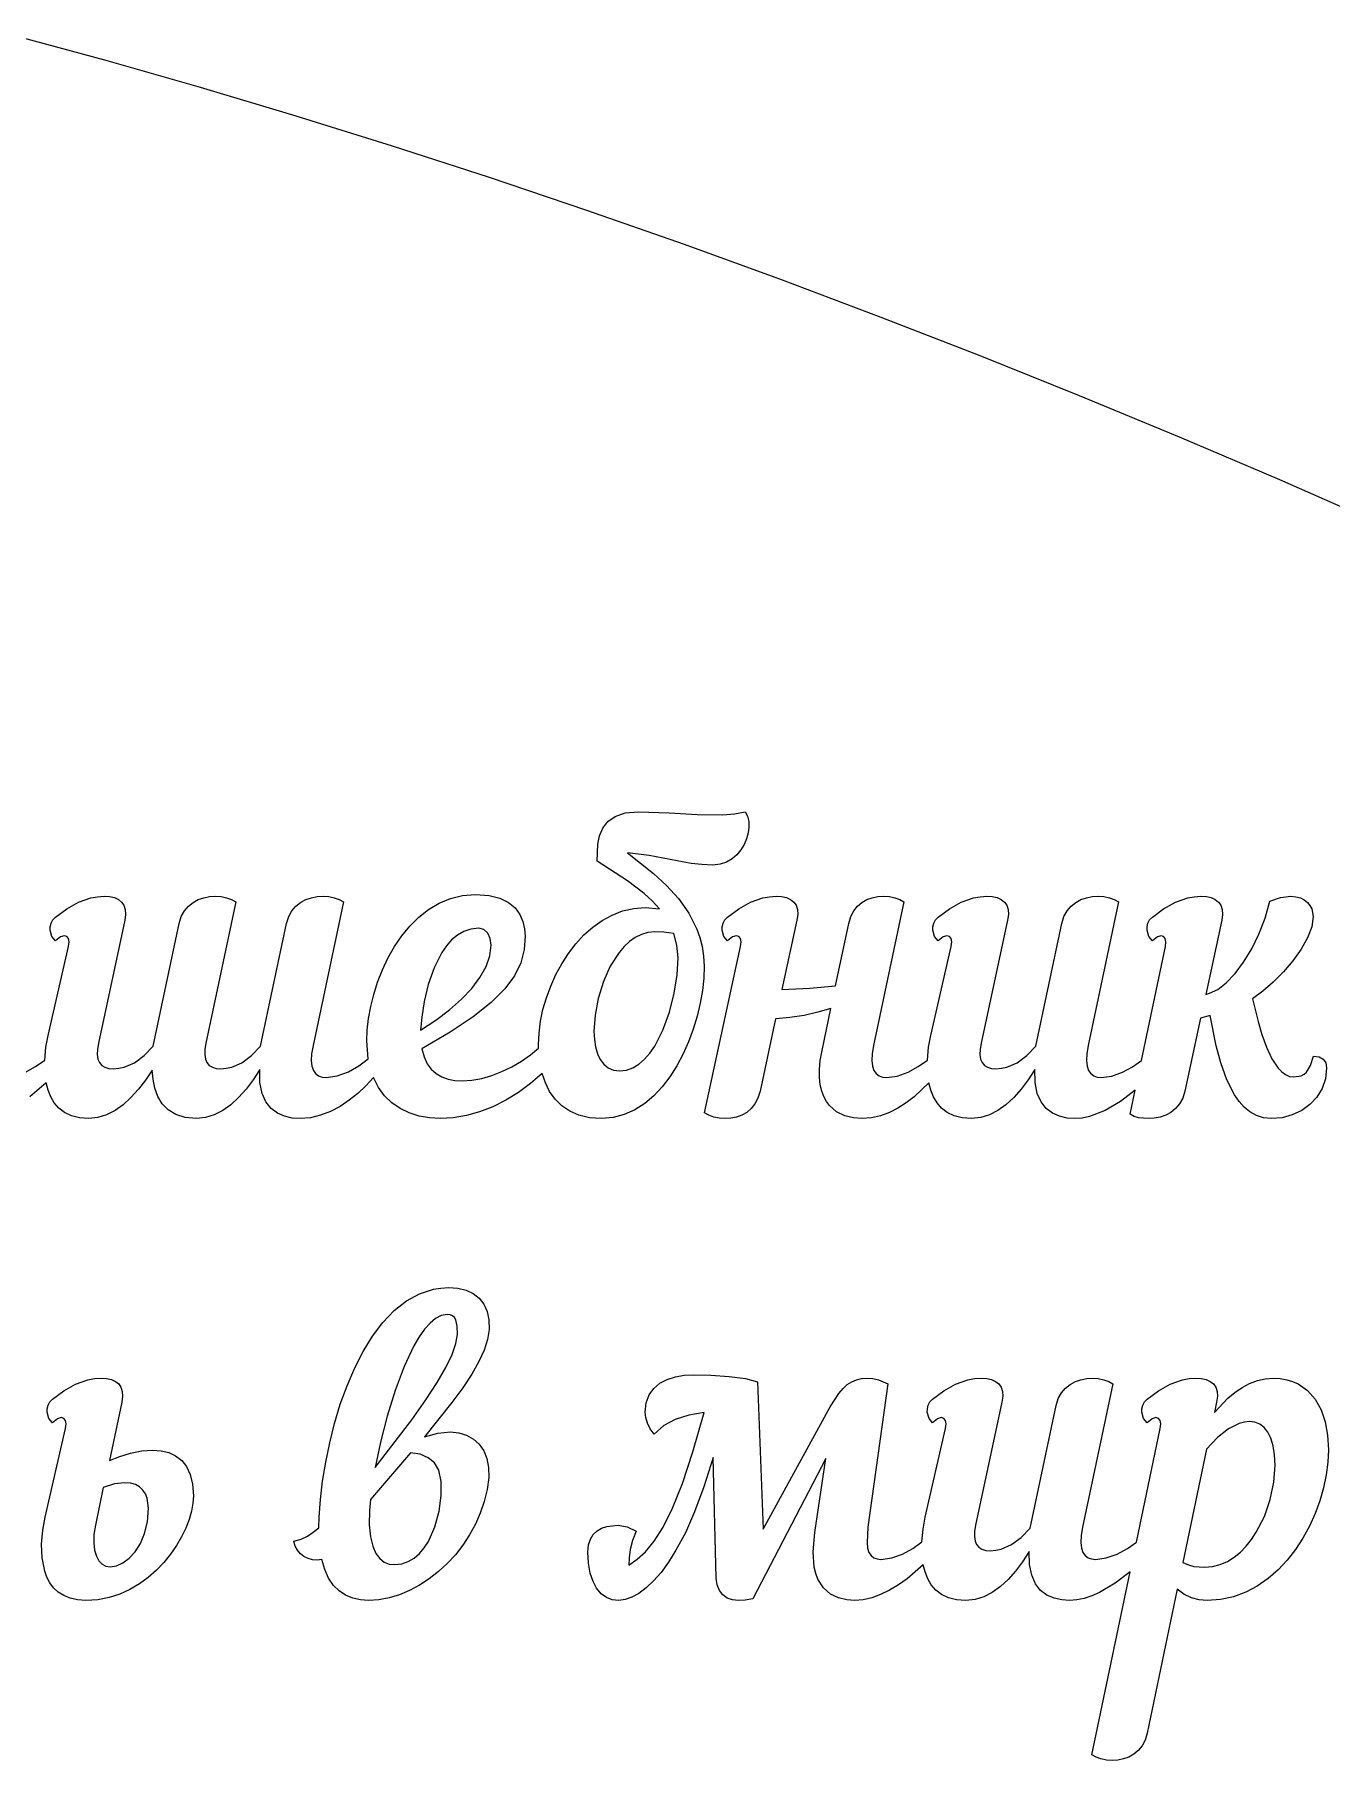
# Model space of a CAD drawing. Extents: x 1222 to 3994, y 2320 to 3800.
# Drawn here: x 2376.34 to 2401.67, y 3645.01 to 3678.72 of the extents above; entities that cross this region are included whole.
import ezdxf

# ---------------------------------------------------------------- set-up
doc = ezdxf.new("R2010")
doc.units = 0
doc.layers.add('____________', color=18, linetype='CONTINUOUS')

msp = doc.modelspace()

# ---------------------------------------------------------------- linework, layer by layer
at = {"layer": '____________'}
for points in [[(2402.625, 3669.159), (2400.657, 3670.022), (2398.697, 3670.857), (2396.747, 3671.665), (2394.804, 3672.445), (2392.871, 3673.197), (2390.946, 3673.922), (2389.029, 3674.619), (2387.121, 3675.288), (2385.222, 3675.93), (2383.331, 3676.544), (2381.449, 3677.13), (2379.576, 3677.689), (2377.711, 3678.22), (2375.854, 3678.723)], [(2376.159, 3658.453), (2376.359, 3658.561), (2376.536, 3658.69), (2376.536, 3658.69), (2376.56, 3658.939), (2376.603, 3659.172), (2377.001, 3660.907), (2377.013, 3660.998), (2377, 3661.064), (2376.967, 3661.105), (2376.916, 3661.119), (2376.844, 3661.094), (2376.747, 3661.017), (2376.677, 3661.1), (2376.642, 3661.225), (2376.644, 3661.294), (2376.66, 3661.363), (2376.694, 3661.427), (2376.747, 3661.483), (2376.967, 3661.643), (2377.196, 3661.772), (2377.438, 3661.858), (2377.564, 3661.881), (2377.695, 3661.89), (2377.803, 3661.883), (2377.897, 3661.862), (2377.976, 3661.827), (2378.038, 3661.777), (2378.083, 3661.713), (2378.11, 3661.632), (2378.116, 3661.536), (2378.102, 3661.424), (2377.585, 3659.019), (2377.565, 3658.898), (2377.562, 3658.795), (2377.576, 3658.709), (2377.605, 3658.639), (2377.65, 3658.586), (2377.71, 3658.549), (2377.785, 3658.527), (2377.873, 3658.52), (2377.982, 3658.528), (2378.088, 3658.55), (2378.288, 3658.638), (2378.476, 3658.777), (2378.652, 3658.96), (2379.16, 3661.356), (2379.202, 3661.491), (2379.264, 3661.604), (2379.342, 3661.696), (2379.433, 3661.769), (2379.535, 3661.823), (2379.643, 3661.861), (2379.757, 3661.883), (2379.871, 3661.89), (2379.983, 3661.882), (2380.089, 3661.86), (2380.186, 3661.825), (2380.269, 3661.779), (2379.685, 3659.019), (2379.665, 3658.898), (2379.662, 3658.795), (2379.676, 3658.709), (2379.705, 3658.639), (2379.75, 3658.586), (2379.81, 3658.549), (2379.884, 3658.527), (2379.973, 3658.52), (2380.082, 3658.528), (2380.188, 3658.55), (2380.388, 3658.638), (2380.575, 3658.777), (2380.752, 3658.96), (2381.26, 3661.356), (2381.302, 3661.491), (2381.364, 3661.604), (2381.442, 3661.696), (2381.533, 3661.769), (2381.634, 3661.823), (2381.743, 3661.861), (2381.856, 3661.883), (2381.971, 3661.89), (2382.083, 3661.882), (2382.189, 3661.86), (2382.285, 3661.825), (2382.369, 3661.779), (2381.776, 3658.977), (2381.749, 3658.814), (2381.742, 3658.679), (2381.754, 3658.57), (2381.783, 3658.486), (2381.826, 3658.424), (2381.884, 3658.382), (2381.952, 3658.358), (2382.03, 3658.35), (2382.248, 3658.38), (2382.467, 3658.46), (2382.673, 3658.576), (2382.853, 3658.712), (2382.826, 3659.062), (2382.835, 3659.275), (2382.86, 3659.501), (2382.903, 3659.734), (2382.962, 3659.973), (2383.038, 3660.213), (2383.13, 3660.451), (2383.239, 3660.683), (2383.365, 3660.905), (2383.507, 3661.115), (2383.665, 3661.308), (2383.839, 3661.481), (2384.03, 3661.631), (2384.237, 3661.754), (2384.459, 3661.846), (2384.697, 3661.903), (2384.951, 3661.923), (2385.214, 3661.904), (2385.427, 3661.85), (2385.595, 3661.767), (2385.723, 3661.66), (2385.814, 3661.535), (2385.874, 3661.398), (2385.907, 3661.255), (2385.917, 3661.111), (2385.897, 3660.847), (2385.832, 3660.59), (2385.71, 3660.337), (2385.522, 3660.08), (2385.257, 3659.814), (2384.906, 3659.534), (2384.457, 3659.234), (2383.901, 3658.909), (2383.944, 3658.751), (2384.005, 3658.618), (2384.085, 3658.51), (2384.181, 3658.425), (2384.291, 3658.36), (2384.413, 3658.316), (2384.547, 3658.291), (2384.689, 3658.283), (2384.877, 3658.295), (2385.071, 3658.332), (2385.269, 3658.389), (2385.466, 3658.466), (2385.659, 3658.56), (2385.845, 3658.668), (2386.02, 3658.789), (2386.18, 3658.919), (2386.179, 3658.994), (2386.189, 3659.218), (2386.219, 3659.447), (2386.267, 3659.678), (2386.333, 3659.908), (2386.417, 3660.136), (2386.517, 3660.358), (2386.632, 3660.571), (2386.763, 3660.773), (2386.908, 3660.961), (2387.067, 3661.133), (2387.239, 3661.286), (2387.422, 3661.417), (2387.617, 3661.523), (2387.822, 3661.603), (2388.038, 3661.652), (2388.262, 3661.669), (2388.541, 3661.644), (2388.4, 3661.799), (2388.246, 3661.941), (2387.919, 3662.189), (2387.322, 3662.575), (2387.338, 3662.905), (2387.372, 3663.067), (2387.433, 3663.217), (2387.532, 3663.347), (2387.676, 3663.449), (2387.874, 3663.516), (2388.135, 3663.541), (2388.728, 3663.52), (2389.281, 3663.487), (2389.782, 3663.48), (2390.008, 3663.499), (2390.218, 3663.541), (2390.263, 3663.451), (2390.285, 3663.349), (2390.289, 3663.239), (2390.277, 3663.126), (2390.244, 3663.014), (2390.196, 3662.903), (2390.132, 3662.797), (2390.054, 3662.701), (2389.959, 3662.619), (2389.85, 3662.555), (2389.724, 3662.514), (2389.583, 3662.499), (2389.37, 3662.508), (2389.161, 3662.531), (2388.752, 3662.605), (2388.341, 3662.685), (2387.915, 3662.736), (2388.428, 3662.333), (2388.679, 3662.1), (2388.912, 3661.844), (2389.113, 3661.561), (2389.272, 3661.249), (2389.332, 3661.081), (2389.376, 3660.905), (2389.404, 3660.72), (2389.413, 3660.526), (2389.405, 3660.292), (2389.379, 3660.048), (2389.336, 3659.799), (2389.277, 3659.546), (2389.202, 3659.295), (2389.111, 3659.048), (2389.005, 3658.808), (2388.883, 3658.579), (2388.747, 3658.365), (2388.596, 3658.168), (2388.431, 3657.992), (2388.253, 3657.84), (2388.06, 3657.717), (2387.855, 3657.624), (2387.637, 3657.566), (2387.407, 3657.546), (2387.174, 3657.563), (2386.969, 3657.612), (2386.789, 3657.691), (2386.635, 3657.796), (2386.504, 3657.925), (2386.397, 3658.076), (2386.313, 3658.245), (2386.25, 3658.43), (2386.026, 3658.231), (2385.789, 3658.055), (2385.542, 3657.903), (2385.287, 3657.777), (2385.029, 3657.678), (2384.771, 3657.605), (2384.515, 3657.561), (2384.266, 3657.546), (2384.051, 3657.558), (2383.847, 3657.594), (2383.654, 3657.656), (2383.476, 3657.742), (2383.315, 3657.854), (2383.173, 3657.991), (2383.052, 3658.156), (2382.955, 3658.347), (2382.809, 3658.188), (2382.651, 3658.039), (2382.482, 3657.903), (2382.304, 3657.784), (2382.117, 3657.685), (2381.923, 3657.61), (2381.725, 3657.563), (2381.522, 3657.546), (2381.368, 3657.557), (2381.218, 3657.591), (2381.08, 3657.652), (2380.957, 3657.745), (2380.856, 3657.873), (2380.782, 3658.039), (2380.74, 3658.248), (2380.735, 3658.503), (2380.604, 3658.304), (2380.467, 3658.121), (2380.322, 3657.958), (2380.171, 3657.818), (2380.013, 3657.704), (2379.848, 3657.618), (2379.677, 3657.565), (2379.499, 3657.546), (2379.278, 3657.567), (2379.095, 3657.625), (2378.947, 3657.717), (2378.832, 3657.836), (2378.746, 3657.979), (2378.687, 3658.139), (2378.651, 3658.313), (2378.635, 3658.494), (2378.504, 3658.298), (2378.366, 3658.118), (2378.22, 3657.956), (2378.068, 3657.817), (2377.909, 3657.703), (2377.745, 3657.618), (2377.574, 3657.565), (2377.399, 3657.546), (2377.215, 3657.56), (2377.057, 3657.601), (2376.923, 3657.665), (2376.812, 3657.751), (2376.722, 3657.854), (2376.652, 3657.973), (2376.6, 3658.104), (2376.564, 3658.245), (2376.248, 3657.973)]]:
    msp.add_lwpolyline(points, dxfattribs=at)
for points in [[(2393.775, 3658.69), (2393.798, 3658.939), (2393.841, 3659.172), (2394.239, 3660.907), (2394.251, 3660.998), (2394.238, 3661.064), (2394.205, 3661.105), (2394.155, 3661.119), (2394.083, 3661.094), (2393.985, 3661.017), (2393.915, 3661.1), (2393.881, 3661.225), (2393.882, 3661.294), (2393.898, 3661.363), (2393.932, 3661.427), (2393.985, 3661.483), (2394.205, 3661.643), (2394.434, 3661.772), (2394.676, 3661.858), (2394.803, 3661.881), (2394.934, 3661.89), (2395.042, 3661.883), (2395.136, 3661.862), (2395.216, 3661.827), (2395.28, 3661.777), (2395.325, 3661.713), (2395.352, 3661.632), (2395.357, 3661.536), (2395.34, 3661.424), (2394.823, 3659.019), (2394.804, 3658.898), (2394.801, 3658.795), (2394.814, 3658.709), (2394.844, 3658.639), (2394.889, 3658.586), (2394.949, 3658.549), (2395.023, 3658.527), (2395.111, 3658.52), (2395.221, 3658.528), (2395.326, 3658.55), (2395.526, 3658.638), (2395.714, 3658.777), (2395.89, 3658.96), (2396.398, 3661.356), (2396.441, 3661.491), (2396.502, 3661.604), (2396.58, 3661.696), (2396.671, 3661.769), (2396.773, 3661.823), (2396.882, 3661.861), (2396.995, 3661.883), (2397.109, 3661.89), (2397.222, 3661.882), (2397.328, 3661.86), (2397.424, 3661.825), (2397.507, 3661.779), (2396.915, 3658.977), (2396.888, 3658.814), (2396.881, 3658.679), (2396.892, 3658.57), (2396.921, 3658.486), (2396.965, 3658.424), (2397.022, 3658.382), (2397.091, 3658.358), (2397.169, 3658.35), (2397.375, 3658.377), (2397.582, 3658.45), (2397.78, 3658.556), (2397.956, 3658.682), (2398.422, 3660.907), (2398.43, 3660.998), (2398.418, 3661.064), (2398.386, 3661.105), (2398.337, 3661.119), (2398.265, 3661.094), (2398.168, 3661.017), (2398.098, 3661.1), (2398.063, 3661.225), (2398.064, 3661.294), (2398.081, 3661.363), (2398.115, 3661.427), (2398.168, 3661.483), (2398.387, 3661.643), (2398.617, 3661.772), (2398.858, 3661.858), (2398.985, 3661.881), (2399.116, 3661.89), (2399.224, 3661.883), (2399.318, 3661.862), (2399.397, 3661.827), (2399.459, 3661.777), (2399.504, 3661.713), (2399.53, 3661.632), (2399.537, 3661.536), (2399.522, 3661.424), (2399.209, 3659.968), (2399.285, 3659.993), (2399.444, 3660.07), (2399.612, 3660.201), (2399.783, 3660.381), (2399.95, 3660.603), (2400.108, 3660.861), (2400.25, 3661.15), (2400.37, 3661.464), (2400.462, 3661.796), (2400.669, 3661.868), (2400.869, 3661.89), (2400.97, 3661.881), (2401.059, 3661.857), (2401.135, 3661.819), (2401.197, 3661.77), (2401.246, 3661.711), (2401.281, 3661.643), (2401.309, 3661.492), (2401.28, 3661.291), (2401.198, 3661.076), (2401.072, 3660.853), (2400.913, 3660.63), (2400.729, 3660.414), (2400.53, 3660.213), (2400.325, 3660.033), (2400.124, 3659.883), (2400.231, 3659.441), (2400.306, 3659.189), (2400.396, 3658.94), (2400.502, 3658.714), (2400.625, 3658.529), (2400.693, 3658.458), (2400.767, 3658.405), (2400.845, 3658.371), (2400.928, 3658.359), (2401.072, 3658.382), (2401.13, 3658.412), (2401.18, 3658.454), (2401.259, 3658.58), (2401.317, 3658.765), (2401.425, 3658.75), (2401.505, 3658.705), (2401.554, 3658.633), (2401.571, 3658.537), (2401.549, 3658.324), (2401.483, 3658.132), (2401.38, 3657.963), (2401.246, 3657.819), (2401.084, 3657.703), (2400.9, 3657.618), (2400.7, 3657.564), (2400.488, 3657.546), (2400.336, 3657.562), (2400.199, 3657.606), (2400.074, 3657.676), (2399.962, 3657.768), (2399.861, 3657.88), (2399.771, 3658.01), (2399.621, 3658.306), (2399.504, 3658.633), (2399.415, 3658.968), (2399.294, 3659.561), (2399.108, 3659.51), (2398.803, 3658.08), (2398.761, 3657.945), (2398.699, 3657.832), (2398.621, 3657.74), (2398.53, 3657.667), (2398.428, 3657.612), (2398.319, 3657.575), (2398.206, 3657.553), (2398.092, 3657.546), (2397.895, 3657.563), (2397.813, 3657.589), (2397.736, 3657.631), (2397.834, 3658.099), (2397.545, 3657.879), (2397.243, 3657.704), (2396.943, 3657.588), (2396.798, 3657.557), (2396.661, 3657.546), (2396.506, 3657.557), (2396.357, 3657.591), (2396.218, 3657.652), (2396.096, 3657.745), (2395.995, 3657.873), (2395.92, 3658.039), (2395.878, 3658.248), (2395.873, 3658.503), (2395.743, 3658.304), (2395.605, 3658.121), (2395.461, 3657.958), (2395.309, 3657.818), (2395.151, 3657.704), (2394.986, 3657.618), (2394.815, 3657.565), (2394.637, 3657.546), (2394.453, 3657.56), (2394.296, 3657.601), (2394.162, 3657.665), (2394.051, 3657.75), (2393.962, 3657.853), (2393.892, 3657.971), (2393.839, 3658.101), (2393.803, 3658.242), (2393.514, 3657.97), (2393.36, 3657.852), (2393.2, 3657.749), (2393.034, 3657.665), (2392.861, 3657.601), (2392.682, 3657.56), (2392.495, 3657.546), (2392.331, 3657.558), (2392.163, 3657.6), (2392.002, 3657.679), (2391.861, 3657.801), (2391.801, 3657.881), (2391.751, 3657.975), (2391.71, 3658.083), (2391.682, 3658.207), (2391.667, 3658.347), (2391.667, 3658.505), (2391.683, 3658.68), (2391.716, 3658.875), (2391.886, 3659.697), (2391.634, 3659.624), (2391.367, 3659.563), (2391.09, 3659.518), (2390.81, 3659.493), (2390.505, 3658.08), (2390.464, 3657.945), (2390.406, 3657.832), (2390.332, 3657.74), (2390.245, 3657.667), (2390.148, 3657.612), (2390.044, 3657.575), (2389.933, 3657.553), (2389.82, 3657.546), (2389.708, 3657.554), (2389.602, 3657.576), (2389.505, 3657.61), (2389.422, 3657.656), (2390.124, 3660.907), (2390.136, 3660.998), (2390.123, 3661.064), (2390.09, 3661.105), (2390.04, 3661.119), (2389.968, 3661.094), (2389.87, 3661.017), (2389.8, 3661.1), (2389.766, 3661.225), (2389.767, 3661.294), (2389.784, 3661.363), (2389.817, 3661.427), (2389.87, 3661.483), (2390.09, 3661.643), (2390.319, 3661.772), (2390.561, 3661.858), (2390.688, 3661.881), (2390.819, 3661.89), (2390.927, 3661.883), (2391.022, 3661.862), (2391.101, 3661.827), (2391.165, 3661.777), (2391.21, 3661.713), (2391.237, 3661.632), (2391.242, 3661.536), (2391.225, 3661.424), (2390.929, 3660.069), (2391.476, 3660.094), (2391.979, 3660.137), (2392.241, 3661.356), (2392.282, 3661.491), (2392.34, 3661.604), (2392.412, 3661.696), (2392.497, 3661.769), (2392.593, 3661.823), (2392.696, 3661.861), (2392.805, 3661.883), (2392.918, 3661.89), (2393.031, 3661.882), (2393.137, 3661.86), (2393.233, 3661.825), (2393.316, 3661.779), (2392.724, 3658.977), (2392.697, 3658.814), (2392.69, 3658.679), (2392.701, 3658.57), (2392.73, 3658.486), (2392.774, 3658.424), (2392.831, 3658.382), (2392.9, 3658.358), (2392.978, 3658.35), (2393.187, 3658.378), (2393.397, 3658.453), (2393.597, 3658.561), (2393.775, 3658.69)], [(2385.011, 3661.263), (2384.86, 3661.247), (2384.722, 3661.202), (2384.597, 3661.13), (2384.483, 3661.035), (2384.381, 3660.921), (2384.29, 3660.79), (2384.139, 3660.49), (2384.025, 3660.163), (2383.946, 3659.834), (2383.898, 3659.529), (2383.876, 3659.273), (2384.171, 3659.47), (2384.438, 3659.673), (2384.674, 3659.88), (2384.874, 3660.09), (2385.036, 3660.302), (2385.156, 3660.514), (2385.231, 3660.725), (2385.256, 3660.933), (2385.238, 3661.067), (2385.187, 3661.171), (2385.11, 3661.239), (2385.011, 3661.263)], [(2388.905, 3660.687), (2388.882, 3660.934), (2388.821, 3661.161), (2388.625, 3661.191), (2388.448, 3661.195), (2388.315, 3661.182), (2388.188, 3661.145), (2388.068, 3661.085), (2387.956, 3661.005), (2387.851, 3660.907), (2387.753, 3660.793), (2387.582, 3660.526), (2387.446, 3660.221), (2387.346, 3659.895), (2387.284, 3659.565), (2387.263, 3659.248), (2387.27, 3659.091), (2387.292, 3658.945), (2387.329, 3658.814), (2387.382, 3658.701), (2387.452, 3658.607), (2387.538, 3658.537), (2387.641, 3658.493), (2387.762, 3658.477), (2387.897, 3658.493), (2388.023, 3658.539), (2388.141, 3658.611), (2388.252, 3658.707), (2388.354, 3658.825), (2388.448, 3658.96), (2388.61, 3659.274), (2388.738, 3659.627), (2388.83, 3659.995), (2388.886, 3660.357), (2388.905, 3660.687)], [(2385.214, 3653.423), (2385.186, 3653.232), (2385.12, 3653.025), (2385.016, 3652.8), (2384.876, 3652.555), (2384.699, 3652.288), (2384.486, 3651.997), (2383.953, 3651.332), (2384.21, 3651.4), (2384.461, 3651.425), (2384.626, 3651.409), (2384.776, 3651.362), (2384.909, 3651.286), (2385.021, 3651.183), (2385.109, 3651.055), (2385.172, 3650.903), (2385.205, 3650.73), (2385.206, 3650.536), (2385.175, 3650.298), (2385.12, 3650.065), (2385.043, 3649.839), (2384.947, 3649.621), (2384.832, 3649.412), (2384.701, 3649.213), (2384.555, 3649.027), (2384.395, 3648.854), (2384.225, 3648.696), (2384.045, 3648.555), (2383.857, 3648.431), (2383.663, 3648.327), (2383.465, 3648.244), (2383.264, 3648.182), (2383.062, 3648.144), (2382.861, 3648.131), (2382.7, 3648.142), (2382.55, 3648.176), (2382.411, 3648.234), (2382.286, 3648.318), (2382.175, 3648.428), (2382.081, 3648.567), (2382.004, 3648.736), (2381.946, 3648.936), (2381.854, 3648.923), (2381.764, 3648.928), (2381.678, 3648.951), (2381.599, 3648.99), (2381.53, 3649.044), (2381.473, 3649.113), (2381.43, 3649.196), (2381.404, 3649.291), (2381.542, 3649.332), (2381.665, 3649.391), (2381.778, 3649.465), (2381.887, 3649.554), (2381.896, 3649.757), (2381.92, 3650.103), (2381.963, 3650.465), (2382.023, 3650.837), (2382.101, 3651.215), (2382.196, 3651.593), (2382.309, 3651.965), (2382.44, 3652.327), (2382.589, 3652.674), (2382.755, 3652.999), (2382.939, 3653.298), (2383.141, 3653.565), (2383.361, 3653.795), (2383.599, 3653.984), (2383.854, 3654.125), (2384.128, 3654.213), (2384.271, 3654.236), (2384.419, 3654.244), (2384.603, 3654.231), (2384.766, 3654.192), (2384.906, 3654.127), (2385.023, 3654.037), (2385.114, 3653.921), (2385.177, 3653.78), (2385.211, 3653.614), (2385.214, 3653.423)], [(2384.393, 3653.719), (2384.281, 3653.7), (2384.17, 3653.643), (2384.061, 3653.552), (2383.953, 3653.431), (2383.849, 3653.282), (2383.747, 3653.108), (2383.554, 3652.701), (2383.378, 3652.234), (2383.223, 3651.733), (2383.092, 3651.224), (2382.988, 3650.73), (2383.703, 3651.662), (2383.977, 3652.049), (2384.199, 3652.389), (2384.369, 3652.684), (2384.49, 3652.937), (2384.566, 3653.151), (2384.596, 3653.33), (2384.593, 3653.494), (2384.565, 3653.617), (2384.538, 3653.661), (2384.501, 3653.693), (2384.453, 3653.713), (2384.393, 3653.719)], [(2376.545, 3649.757), (2376.942, 3651.492), (2376.954, 3651.583), (2376.941, 3651.649), (2376.908, 3651.69), (2376.858, 3651.704), (2376.786, 3651.679), (2376.688, 3651.603), (2376.618, 3651.685), (2376.584, 3651.81), (2376.585, 3651.879), (2376.602, 3651.948), (2376.635, 3652.012), (2376.688, 3652.068), (2376.908, 3652.228), (2377.137, 3652.357), (2377.379, 3652.443), (2377.506, 3652.467), (2377.637, 3652.475), (2377.745, 3652.468), (2377.838, 3652.447), (2377.917, 3652.412), (2377.98, 3652.362), (2378.025, 3652.298), (2378.051, 3652.217), (2378.058, 3652.121), (2378.043, 3652.009), (2377.798, 3650.866), (2378, 3650.948), (2378.211, 3651.012), (2378.427, 3651.054), (2378.644, 3651.069), (2378.807, 3651.058), (2378.958, 3651.022), (2379.093, 3650.96), (2379.211, 3650.869), (2379.307, 3650.748), (2379.379, 3650.594), (2379.424, 3650.406), (2379.44, 3650.18), (2379.43, 3650.034), (2379.402, 3649.878), (2379.355, 3649.714), (2379.29, 3649.546), (2379.207, 3649.375), (2379.108, 3649.204), (2378.994, 3649.037), (2378.863, 3648.876), (2378.718, 3648.724), (2378.559, 3648.583), (2378.386, 3648.456), (2378.201, 3648.347), (2378.003, 3648.256), (2377.793, 3648.189), (2377.572, 3648.146), (2377.34, 3648.131), (2377.175, 3648.143), (2377.031, 3648.175), (2376.906, 3648.227), (2376.799, 3648.296), (2376.71, 3648.38), (2376.638, 3648.478), (2376.58, 3648.587), (2376.536, 3648.706), (2376.485, 3648.963), (2376.476, 3649.235), (2376.499, 3649.505), (2376.545, 3649.757)], [(2393.665, 3649.275), (2393.689, 3649.524), (2393.732, 3649.757), (2394.13, 3651.492), (2394.142, 3651.583), (2394.129, 3651.649), (2394.096, 3651.69), (2394.045, 3651.704), (2393.973, 3651.679), (2393.876, 3651.603), (2393.806, 3651.685), (2393.771, 3651.81), (2393.773, 3651.879), (2393.789, 3651.948), (2393.823, 3652.012), (2393.876, 3652.068), (2394.096, 3652.228), (2394.325, 3652.357), (2394.567, 3652.443), (2394.693, 3652.467), (2394.824, 3652.475), (2394.932, 3652.468), (2395.027, 3652.447), (2395.107, 3652.412), (2395.17, 3652.362), (2395.216, 3652.298), (2395.242, 3652.217), (2395.248, 3652.121), (2395.231, 3652.009), (2394.714, 3649.604), (2394.694, 3649.483), (2394.691, 3649.38), (2394.705, 3649.294), (2394.734, 3649.224), (2394.779, 3649.171), (2394.839, 3649.134), (2394.914, 3649.112), (2395.002, 3649.105), (2395.111, 3649.113), (2395.217, 3649.136), (2395.417, 3649.223), (2395.605, 3649.362), (2395.781, 3649.545), (2396.289, 3651.941), (2396.331, 3652.076), (2396.393, 3652.189), (2396.471, 3652.281), (2396.562, 3652.354), (2396.664, 3652.409), (2396.772, 3652.446), (2396.886, 3652.468), (2397, 3652.475), (2397.112, 3652.467), (2397.218, 3652.445), (2397.315, 3652.41), (2397.398, 3652.365), (2396.805, 3649.562), (2396.778, 3649.399), (2396.771, 3649.264), (2396.783, 3649.155), (2396.812, 3649.071), (2396.856, 3649.009), (2396.913, 3648.967), (2396.981, 3648.943), (2397.059, 3648.936), (2397.268, 3648.963), (2397.479, 3649.037), (2397.679, 3649.146), (2397.856, 3649.274), (2398.321, 3651.492), (2398.333, 3651.583), (2398.32, 3651.649), (2398.287, 3651.69), (2398.236, 3651.704), (2398.164, 3651.679), (2398.067, 3651.603), (2397.997, 3651.685), (2397.962, 3651.81), (2397.964, 3651.879), (2397.98, 3651.948), (2398.014, 3652.012), (2398.067, 3652.068), (2398.287, 3652.228), (2398.516, 3652.357), (2398.758, 3652.443), (2398.884, 3652.467), (2399.015, 3652.475), (2399.123, 3652.468), (2399.218, 3652.447), (2399.298, 3652.412), (2399.361, 3652.362), (2399.407, 3652.298), (2399.433, 3652.217), (2399.439, 3652.121), (2399.422, 3652.009), (2399.379, 3651.806), (2399.639, 3652.082), (2399.777, 3652.196), (2399.92, 3652.293), (2400.068, 3652.37), (2400.219, 3652.427), (2400.373, 3652.463), (2400.531, 3652.475), (2400.666, 3652.467), (2400.791, 3652.446), (2400.907, 3652.412), (2401.013, 3652.365), (2401.198, 3652.236), (2401.348, 3652.065), (2401.462, 3651.858), (2401.543, 3651.621), (2401.59, 3651.359), (2401.606, 3651.078), (2401.595, 3650.835), (2401.564, 3650.586), (2401.511, 3650.334), (2401.439, 3650.082), (2401.348, 3649.832), (2401.238, 3649.587), (2401.109, 3649.352), (2400.964, 3649.128), (2400.801, 3648.919), (2400.622, 3648.729), (2400.427, 3648.559), (2400.217, 3648.413), (2399.992, 3648.294), (2399.753, 3648.206), (2399.501, 3648.15), (2399.235, 3648.131), (2399.082, 3648.145), (2398.931, 3648.187), (2398.785, 3648.256), (2398.651, 3648.351), (2398.067, 3645.54), (2398.026, 3645.406), (2397.967, 3645.293), (2397.893, 3645.201), (2397.807, 3645.128), (2397.71, 3645.073), (2397.605, 3645.036), (2397.495, 3645.014), (2397.381, 3645.007), (2397.269, 3645.015), (2397.163, 3645.037), (2397.067, 3645.071), (2396.983, 3645.117), (2397.733, 3648.692), (2397.443, 3648.469), (2397.138, 3648.291), (2396.986, 3648.224), (2396.836, 3648.174), (2396.69, 3648.142), (2396.551, 3648.131), (2396.397, 3648.142), (2396.247, 3648.176), (2396.109, 3648.238), (2395.986, 3648.33), (2395.885, 3648.458), (2395.811, 3648.624), (2395.769, 3648.833), (2395.764, 3649.088), (2395.634, 3648.889), (2395.496, 3648.706), (2395.351, 3648.543), (2395.2, 3648.403), (2395.042, 3648.289), (2394.877, 3648.203), (2394.706, 3648.15), (2394.528, 3648.131), (2394.344, 3648.145), (2394.185, 3648.186), (2394.052, 3648.251), (2393.941, 3648.336), (2393.851, 3648.439), (2393.781, 3648.558), (2393.729, 3648.69), (2393.693, 3648.831), (2393.377, 3648.558), (2393.207, 3648.439), (2393.033, 3648.336), (2392.859, 3648.25), (2392.686, 3648.186), (2392.519, 3648.145), (2392.36, 3648.131), (2392.198, 3648.143), (2392.035, 3648.183), (2391.881, 3648.259), (2391.744, 3648.38), (2391.636, 3648.552), (2391.595, 3648.661), (2391.565, 3648.785), (2391.541, 3649.085), (2391.573, 3649.46), (2391.793, 3650.908), (2390.362, 3648.165), (2390.218, 3648.137), (2390.086, 3648.13), (2389.967, 3648.144), (2389.864, 3648.181), (2389.779, 3648.241), (2389.713, 3648.326), (2389.67, 3648.436), (2389.651, 3648.571), (2389.592, 3650.925), (2389.409, 3650.354), (2389.228, 3649.867), (2389.047, 3649.456), (2388.864, 3649.113), (2388.719, 3648.882), (2388.574, 3648.682), (2388.427, 3648.515), (2388.283, 3648.378), (2388.141, 3648.272), (2388.003, 3648.195), (2387.871, 3648.149), (2387.746, 3648.131), (2387.621, 3648.144), (2387.506, 3648.189), (2387.403, 3648.265), (2387.315, 3648.37), (2387.244, 3648.506), (2387.19, 3648.669), (2387.157, 3648.861), (2387.145, 3649.079), (2387.158, 3649.219), (2387.194, 3649.333), (2387.25, 3649.424), (2387.324, 3649.494), (2387.412, 3649.546), (2387.513, 3649.58), (2387.738, 3649.604), (2387.908, 3649.574), (2388.085, 3649.486), (2388.016, 3649.307), (2387.972, 3649.13), (2387.948, 3648.967), (2387.941, 3648.825), (2388.106, 3648.938), (2388.271, 3649.086), (2388.44, 3649.289), (2388.614, 3649.566), (2388.796, 3649.937), (2388.989, 3650.421), (2389.194, 3651.037), (2389.414, 3651.806), (2389.112, 3651.754), (2388.851, 3651.67), (2388.628, 3651.549), (2388.44, 3651.382), (2388.363, 3651.487), (2388.307, 3651.595), (2388.274, 3651.705), (2388.263, 3651.814), (2388.283, 3651.996), (2388.342, 3652.149), (2388.433, 3652.275), (2388.552, 3652.375), (2388.693, 3652.45), (2388.852, 3652.502), (2389.023, 3652.533), (2389.202, 3652.542), (2389.547, 3652.534), (2389.902, 3652.51), (2390.22, 3652.467), (2390.455, 3652.407), (2390.565, 3649.528), (2391.878, 3651.916), (2392.044, 3652.178), (2392.126, 3652.275), (2392.209, 3652.351), (2392.296, 3652.407), (2392.389, 3652.446), (2392.488, 3652.468), (2392.597, 3652.475), (2392.71, 3652.467), (2392.817, 3652.445), (2393.004, 3652.365), (2392.614, 3649.562), (2392.595, 3649.264), (2392.607, 3649.155), (2392.633, 3649.071), (2392.673, 3649.009), (2392.726, 3648.967), (2392.792, 3648.943), (2392.868, 3648.936), (2393.077, 3648.963), (2393.288, 3649.038), (2393.488, 3649.146), (2393.665, 3649.275)], [(2400.065, 3651.628), (2399.968, 3651.619), (2399.866, 3651.592), (2399.656, 3651.487), (2399.44, 3651.317), (2399.227, 3651.086), (2398.761, 3648.876), (2398.873, 3648.826), (2398.979, 3648.798), (2399.185, 3648.783), (2399.342, 3648.796), (2399.492, 3648.834), (2399.633, 3648.895), (2399.765, 3648.976), (2399.887, 3649.076), (2400.001, 3649.192), (2400.105, 3649.322), (2400.198, 3649.464), (2400.356, 3649.775), (2400.47, 3650.108), (2400.541, 3650.447), (2400.565, 3650.773), (2400.555, 3650.98), (2400.527, 3651.156), (2400.483, 3651.304), (2400.423, 3651.423), (2400.35, 3651.514), (2400.265, 3651.578), (2400.169, 3651.616), (2400.065, 3651.628)], [(2384.232, 3650.68), (2384.149, 3650.82), (2384.027, 3650.922), (2383.87, 3650.988), (2383.682, 3651.018), (2382.895, 3650.104), (2382.878, 3649.892), (2382.875, 3649.609), (2382.897, 3649.377), (2382.941, 3649.193), (2383.003, 3649.052), (2383.079, 3648.95), (2383.168, 3648.883), (2383.266, 3648.845), (2383.369, 3648.834), (2383.507, 3648.849), (2383.634, 3648.893), (2383.75, 3648.962), (2383.854, 3649.053), (2383.946, 3649.163), (2384.028, 3649.288), (2384.156, 3649.573), (2384.24, 3649.88), (2384.281, 3650.184), (2384.278, 3650.459), (2384.232, 3650.68)], [(2378.094, 3650.434), (2377.899, 3650.413), (2377.679, 3650.341), (2377.527, 3649.604), (2377.498, 3649.419), (2377.493, 3649.256), (2377.509, 3649.117), (2377.544, 3649.001), (2377.594, 3648.91), (2377.658, 3648.845), (2377.732, 3648.805), (2377.815, 3648.792), (2377.937, 3648.81), (2378.063, 3648.865), (2378.188, 3648.957), (2378.305, 3649.084), (2378.407, 3649.246), (2378.487, 3649.442), (2378.541, 3649.672), (2378.56, 3649.935), (2378.535, 3650.131), (2378.502, 3650.215), (2378.454, 3650.289), (2378.39, 3650.35), (2378.31, 3650.395), (2378.211, 3650.424), (2378.094, 3650.434)]]:
    msp.add_lwpolyline(points, close=True, dxfattribs=at)

doc.saveas('drawing.dxf')
